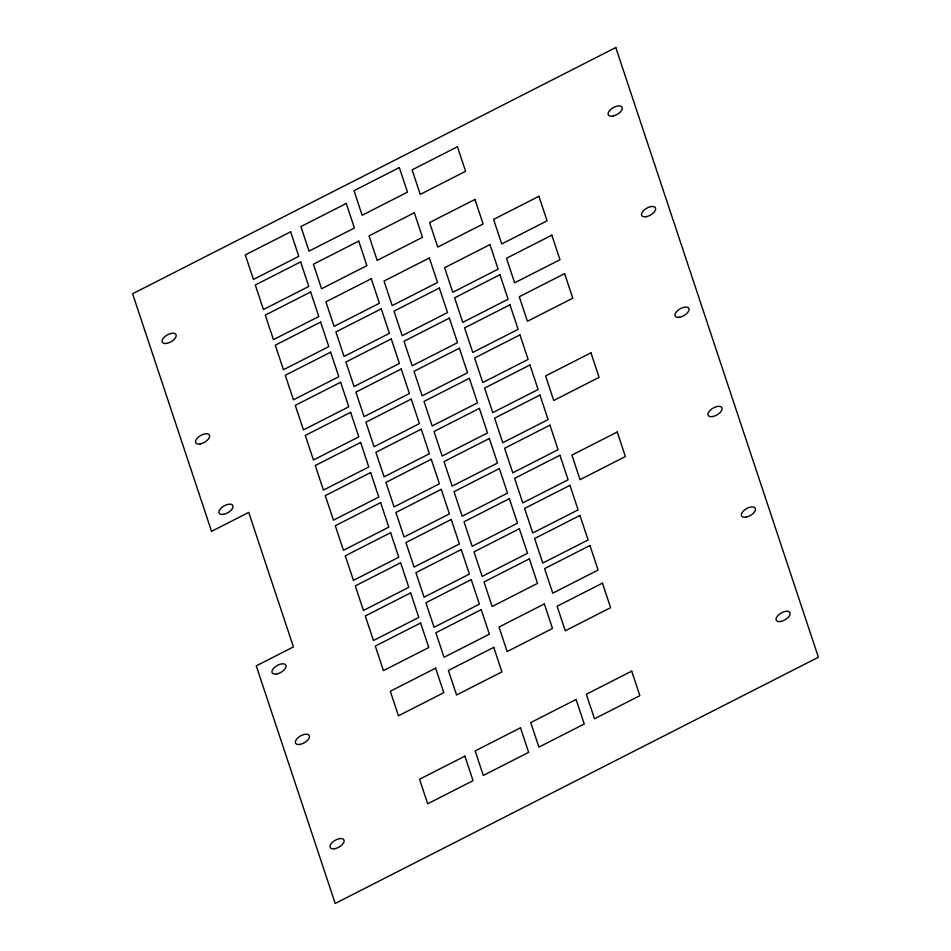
<?xml version="1.0" encoding="UTF-8"?>
<svg xmlns="http://www.w3.org/2000/svg" width="951" height="951" viewBox="0 0 951 951"><rect width="100%" height="100%" fill="white"/><g stroke="black" fill="none" stroke-linecap="round" stroke-linejoin="round"><path stroke-width="1.43" d="M615.796 47.55L132.605 293.764L211.55 531.347L248.722 512.411L293.419 646.918L256.259 665.855L335.204 903.45L818.395 657.236L615.796 47.55M399.337 167.602L353.998 190.699L362.153 215.247L407.492 192.138L399.337 167.602M457.443 146.763L412.092 169.86L420.247 194.408L465.598 171.299L457.443 146.763M290.637 231.806L245.299 254.916L253.453 279.451L298.792 256.342L290.637 231.806M346.247 203.478L300.896 226.576L309.051 251.112L354.402 228.014L346.247 203.478M300.635 261.894L255.296 285.003L263.451 309.539L308.79 286.429L300.635 261.894M358.753 241.102L313.402 264.212L321.557 288.747L366.908 265.638L358.753 241.102M414.351 212.774L369.012 235.872L377.167 260.419L422.506 237.31L414.351 212.774M474.941 199.448L429.602 222.546L437.757 247.082L483.096 223.984L474.941 199.448M310.644 291.981L265.293 315.09L273.448 339.626L318.799 316.528L310.644 291.981M371.259 278.738L325.908 301.847L334.063 326.383L379.413 303.274L371.259 278.738M538.92 196.31L493.581 219.408L501.736 243.943L547.075 220.846L538.92 196.31M429.365 257.947L384.026 281.056L392.181 305.592L437.519 282.483L429.365 257.947M320.642 322.08L275.291 345.177L283.446 369.725L328.796 346.616L320.642 322.08M489.955 244.621L444.616 267.718L452.771 292.266L498.11 269.157L489.955 244.621M381.256 308.825L335.905 331.935L344.06 356.47L389.411 333.361L381.256 308.825M439.362 288.034L394.023 311.143L402.178 335.679L447.517 312.57L439.362 288.034M551.842 235.17L506.491 258.268L514.646 282.816L559.996 259.706L551.842 235.17M330.639 352.167L285.288 375.276L293.443 399.812L338.794 376.703L330.639 352.167M499.953 274.708L454.614 297.818L462.768 322.353L508.107 299.244L499.953 274.708M391.253 338.913L345.914 362.022L354.069 386.558L399.408 363.46L391.253 338.913M449.371 318.121L404.02 341.231L412.175 365.766L457.526 342.669L449.371 318.121M340.636 382.254L295.297 405.364L303.452 429.9L348.791 406.79L340.636 382.254M564.621 273.638L519.27 296.736L527.425 321.272L572.775 298.174L564.621 273.638M509.962 304.795L464.611 327.905L472.766 352.441L518.117 329.331L509.962 304.795M401.251 369.012L355.912 392.109L364.067 416.645L409.405 393.548L401.251 369.012M459.369 348.221L414.018 371.318L422.173 395.854L467.523 372.756L459.369 348.221M350.634 412.342L305.295 435.451L313.45 459.987L358.789 436.878L350.634 412.342M519.959 334.883L474.608 357.992L482.763 382.528L528.114 359.43L519.959 334.883M411.248 399.099L365.909 422.196L374.064 446.744L419.403 423.635L411.248 399.099M469.366 378.308L424.015 401.405L432.17 425.953L477.521 402.844L469.366 378.308M360.631 442.429L315.292 465.538L323.447 490.074L368.786 466.977L360.631 442.429M529.957 364.982L484.606 388.079L492.761 412.615L538.111 389.518L529.957 364.982M421.257 429.186L375.907 452.296L384.061 476.831L429.412 453.722L421.257 429.186M479.363 408.395L434.013 431.504L442.167 456.04L487.518 432.931L479.363 408.395M590.94 352.821L545.589 375.93L553.744 400.466L599.094 377.357L590.94 352.821M370.64 472.528L325.29 495.626L333.444 520.173L378.795 497.064L370.64 472.528M539.954 395.069L494.603 418.167L502.758 442.714L548.109 419.605L539.954 395.069M431.255 459.274L385.904 482.383L394.059 506.919L439.41 483.809L431.255 459.274M489.361 438.482L444.022 461.592L452.177 486.127L497.516 463.018L489.361 438.482M380.638 502.615L335.287 525.725L343.442 550.26L388.793 527.151L380.638 502.615M549.951 425.156L504.612 448.266L512.767 472.802L558.106 449.692L549.951 425.156M441.252 489.361L395.901 512.47L404.056 537.006L449.407 513.909L441.252 489.361M499.358 468.57L454.019 491.679L462.174 516.215L507.513 493.117L499.358 468.57M390.635 532.703L345.284 555.812L353.439 580.348L398.79 557.238L390.635 532.703M559.949 455.244L514.61 478.353L522.765 502.889L568.104 479.78L559.949 455.244M617.247 432.004L571.908 455.113L580.062 479.649L625.401 456.539L617.247 432.004M451.25 519.46L405.911 542.557L414.065 567.093L459.404 543.996L451.25 519.46M509.367 498.669L464.017 521.766L472.171 546.302L517.522 523.205L509.367 498.669M400.633 562.79L355.294 585.899L363.437 610.435L408.787 587.326L400.633 562.79M569.958 485.331L524.607 508.44L532.762 532.976L578.113 509.879L569.958 485.331M461.247 549.547L415.908 572.645L424.063 597.192L469.402 574.083L461.247 549.547M519.365 528.756L474.014 551.853L482.169 576.401L527.52 553.292L519.365 528.756M410.63 592.877L365.291 615.986L373.446 640.522L418.785 617.425L410.63 592.877M579.955 515.43L534.605 538.528L542.759 563.063L588.11 539.966L579.955 515.43M471.244 579.635L425.905 602.744L434.06 627.28L479.399 604.17L471.244 579.635M529.362 558.843L484.011 581.953L492.166 606.488L537.517 583.379L529.362 558.843M420.627 622.976L375.288 646.074L383.443 670.621L428.782 647.512L420.627 622.976M589.953 545.517L544.602 568.615L552.757 593.162L598.108 570.053L589.953 545.517M481.218 609.639L435.879 632.748L444.034 657.284L489.373 634.186L481.218 609.639M544.341 603.933L499.002 627.042L507.156 651.578L552.495 628.48L544.341 603.933M435.641 668.149L390.302 691.258L398.457 715.794L443.796 692.685L435.641 668.149M602.458 583.141L557.108 606.251L565.263 630.786L610.613 607.689L602.458 583.141M493.759 647.358L448.408 670.467L456.563 695.003L501.914 671.893L493.759 647.358M464.884 756.14L419.546 779.249L427.7 803.785L473.039 780.676L464.884 756.14M520.494 727.812L475.143 750.91L483.298 775.457L528.649 752.348L520.494 727.812M576.092 699.472L530.753 722.582L538.908 747.117L584.247 724.008L576.092 699.472M631.702 671.144L586.351 694.254L594.506 718.79L639.857 695.68L631.702 671.144M334.681 848.744A7.858 3.911 -29.9 0 0 344.048 840.149A7.858 3.911 -29.9 0 0 332.517 842.206A7.858 3.911 -29.9 0 0 334.681 848.744M300.017 744.395A7.858 3.911 -29.9 0 0 309.384 735.812A7.858 3.911 -29.9 0 0 297.841 737.869A7.858 3.911 -29.9 0 0 300.017 744.395M276.622 673.997A7.858 3.911 -29.9 0 0 285.989 665.415A7.858 3.911 -29.9 0 0 274.447 667.471A7.858 3.911 -29.9 0 0 276.622 673.997M166.746 343.394A7.858 3.911 -29.9 0 0 176.113 334.8A7.858 3.911 -29.9 0 0 164.582 336.856A7.858 3.911 -29.9 0 0 166.746 343.394M200.174 443.951A7.858 3.911 -29.9 0 0 209.541 435.368A7.858 3.911 -29.9 0 0 197.998 437.424A7.858 3.911 -29.9 0 0 200.174 443.951M223.556 514.348A7.858 3.911 -29.9 0 0 232.936 505.766A7.858 3.911 -29.9 0 0 221.393 507.822A7.858 3.911 -29.9 0 0 223.556 514.348M780.712 621.467A7.858 3.911 -29.9 0 0 790.079 612.872A7.858 3.911 -29.9 0 0 778.536 614.928A7.858 3.911 -29.9 0 0 780.712 621.467M746.036 517.13A7.858 3.911 -29.9 0 0 755.403 508.535A7.858 3.911 -29.9 0 0 743.86 510.592A7.858 3.911 -29.9 0 0 746.036 517.13M612.765 116.117A7.858 3.911 -29.9 0 0 622.144 107.522A7.858 3.911 -29.9 0 0 610.601 109.579A7.858 3.911 -29.9 0 0 612.765 116.117M646.193 216.685A7.858 3.911 -29.9 0 0 655.56 208.091A7.858 3.911 -29.9 0 0 644.017 210.147A7.858 3.911 -29.9 0 0 646.193 216.685M679.608 317.254A7.858 3.911 -29.9 0 0 688.976 308.659A7.858 3.911 -29.9 0 0 677.445 310.715A7.858 3.911 -29.9 0 0 679.608 317.254M712.608 416.562A7.858 3.911 -29.9 0 0 721.987 407.967A7.858 3.911 -29.9 0 0 710.445 410.024A7.858 3.911 -29.9 0 0 712.608 416.562"/></g></svg>
